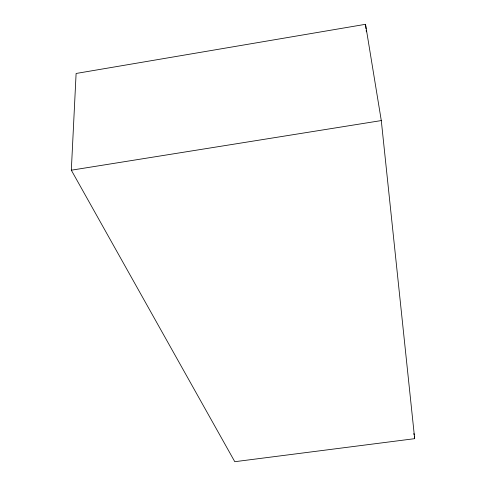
<?xml version="1.0" encoding="UTF-8"?>
<svg xmlns="http://www.w3.org/2000/svg" width="486" height="486" viewBox="0 0 486 486"><rect width="100%" height="100%" fill="white"/><g stroke="black" fill="none" stroke-linecap="round" stroke-linejoin="round"><path stroke-width="0.73" d="M71.321 170.197L76.108 73.471L365.515 24.3L381.291 120.577L414.68 438.67L234.787 461.7L71.321 170.197L381.291 120.577M413.884 433.469L414.115 434.958M414.339 436.44L414.68 438.67M365.515 24.3L366.019 28.826M366.189 30.332L366.359 31.839"/></g></svg>
